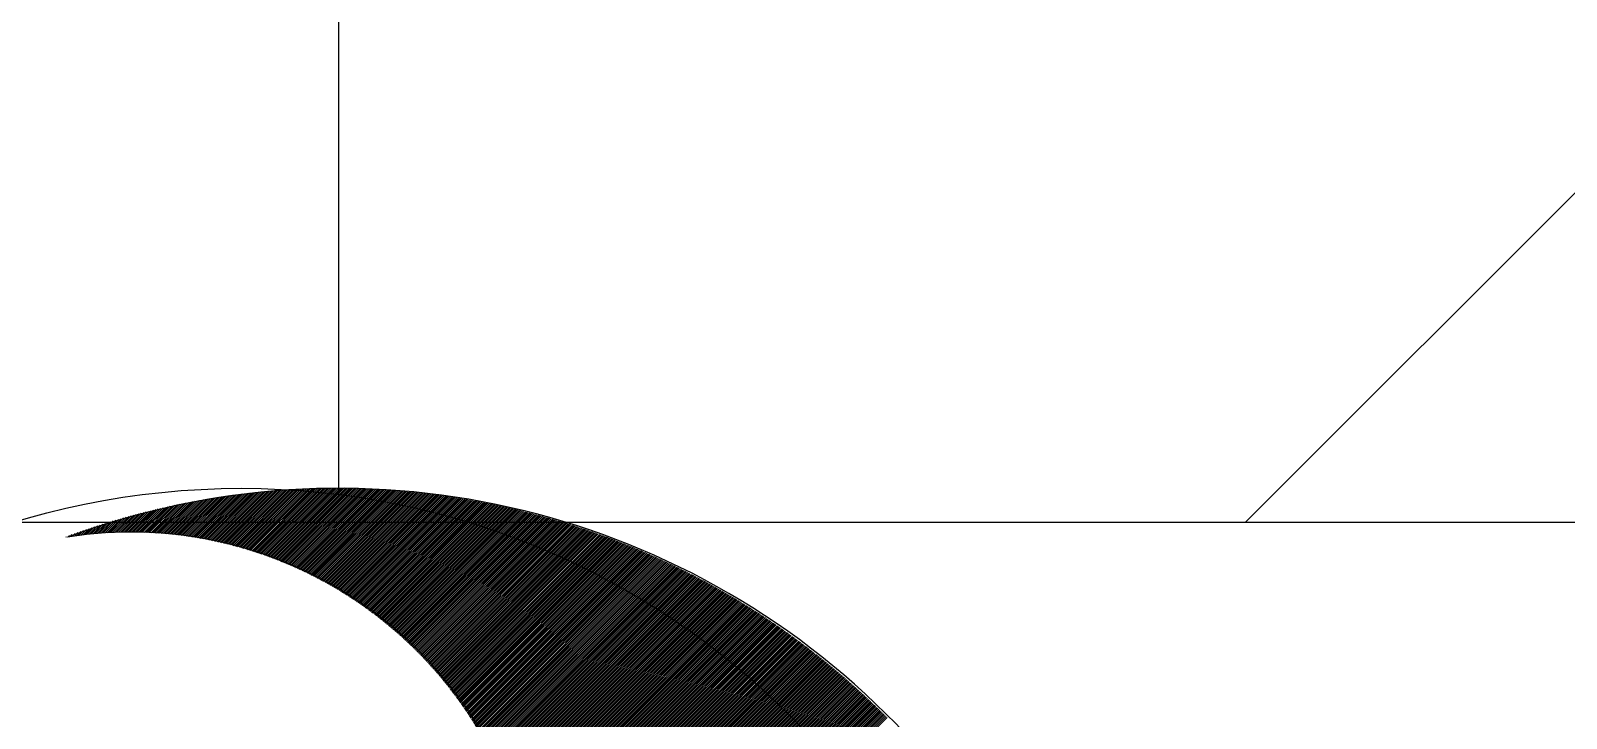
# Model space of a CAD drawing. Extents: x -437689 to -407696, y -55787 to -37037.
# Drawn here: x -433693.7 to -433622.5, y -41393.3 to -41361.4 of the extents above; entities that cross this region are included whole.
import ezdxf

# ---------------------------------------------------------------- set-up
doc = ezdxf.new("R2010")
doc.units = 0
doc.header["$LTSCALE"] = 150
doc.header["$MEASUREMENT"] = 0
doc.layers.get('0').update_dxf_attribs({"linetype": 'CONTINUOUS'})
doc.layers.add('DR', color=6, linetype='CONTINUOUS')
doc.layers.add('HAT', color=9, linetype='CONTINUOUS')

msp = doc.modelspace()

# ---------------------------------------------------------------- linework, layer by layer
msp.add_line((-433352.019, -41384.19), (-434032.019, -41384.19))
at = {"layer": 'DR', "linetype": 'CONTINUOUS', "ltscale": 900}
for p, q in [((-433679.407, -41382.89, 0), (-433679.407, -41218.323, 0)), ((-433685.327, -41385.02, 0), (-433683.088, -41382.781, 0)), ((-433685.256, -41385.035, 0), (-433682.994, -41382.772, 0)), ((-433685.186, -41385.05, 0), (-433682.9, -41382.763, 0)), ((-433685.116, -41385.065, 0), (-433682.806, -41382.754, 0)), ((-433685.047, -41385.08, 0), (-433682.713, -41382.746, 0)), ((-433684.978, -41385.095, 0), (-433682.62, -41382.738, 0)), ((-433684.908, -41385.111, 0), (-433682.527, -41382.73, 0)), ((-433684.839, -41385.127, 0), (-433682.435, -41382.722, 0)), ((-433684.771, -41385.143, 0), (-433682.343, -41382.715, 0)), ((-433684.702, -41385.16, 0), (-433682.251, -41382.708, 0)), ((-433684.634, -41385.176, 0), (-433682.159, -41382.701, 0)), ((-433684.566, -41385.193, 0), (-433682.068, -41382.694, 0)), ((-433684.498, -41385.21, 0), (-433681.976, -41382.688, 0)), ((-433684.431, -41385.227, 0), (-433681.885, -41382.682, 0)), ((-433684.363, -41385.245, 0), (-433681.795, -41382.676, 0)), ((-433684.296, -41385.263, 0), (-433681.704, -41382.671, 0)), ((-433684.229, -41385.28, 0), (-433681.614, -41382.665, 0)), ((-433684.162, -41385.298, 0), (-433681.524, -41382.66, 0)), ((-433684.096, -41385.317, 0), (-433681.434, -41382.655, 0)), ((-433684.029, -41385.335, 0), (-433681.345, -41382.651, 0)), ((-433683.963, -41385.354, 0), (-433681.256, -41382.646, 0)), ((-433683.897, -41385.373, 0), (-433681.166, -41382.642, 0)), ((-433683.832, -41385.392, 0), (-433681.078, -41382.638, 0)), ((-433683.766, -41385.411, 0), (-433680.989, -41382.634, 0)), ((-433683.701, -41385.431, 0), (-433680.901, -41382.631, 0)), ((-433683.636, -41385.451, 0), (-433680.813, -41382.628, 0)), ((-433683.571, -41385.47, 0), (-433680.725, -41382.625, 0)), ((-433683.506, -41385.491, 0), (-433680.637, -41382.622, 0)), ((-433683.441, -41385.511, 0), (-433680.55, -41382.619, 0)), ((-433683.377, -41385.531, 0), (-433680.462, -41382.617, 0)), ((-433683.313, -41385.552, 0), (-433680.375, -41382.615, 0)), ((-433683.249, -41385.573, 0), (-433680.289, -41382.613, 0)), ((-433683.185, -41385.594, 0), (-433680.202, -41382.611, 0)), ((-433683.121, -41385.615, 0), (-433680.116, -41382.609, 0)), ((-433683.058, -41385.637, 0), (-433680.029, -41382.608, 0)), ((-433682.995, -41385.658, 0), (-433679.943, -41382.607, 0)), ((-433682.932, -41385.68, 0), (-433679.858, -41382.606, 0)), ((-433682.869, -41385.702, 0), (-433679.772, -41382.605, 0)), ((-433682.806, -41385.724, 0), (-433679.687, -41382.605, 0)), ((-433682.744, -41385.747, 0), (-433679.602, -41382.605, 0)), ((-433682.681, -41385.769, 0), (-433679.517, -41382.604, 0)), ((-433682.619, -41385.792, 0), (-433679.432, -41382.605, 0)), ((-433682.557, -41385.815, 0), (-433679.347, -41382.605, 0)), ((-433682.496, -41385.838, 0), (-433679.263, -41382.605, 0)), ((-433682.434, -41385.861, 0), (-433679.179, -41382.606, 0)), ((-433682.373, -41385.885, 0), (-433679.095, -41382.607, 0)), ((-433682.311, -41385.908, 0), (-433679.011, -41382.608, 0)), ((-433682.25, -41385.932, 0), (-433678.928, -41382.609, 0)), ((-433682.19, -41385.956, 0), (-433678.844, -41382.611, 0)), ((-433682.129, -41385.98, 0), (-433678.761, -41382.613, 0)), ((-433682.068, -41386.005, 0), (-433678.678, -41382.614, 0)), ((-433682.008, -41386.029, 0), (-433678.595, -41382.616, 0)), ((-433681.948, -41386.054, 0), (-433678.513, -41382.619, 0)), ((-433681.888, -41386.079, 0), (-433678.43, -41382.621, 0)), ((-433681.828, -41386.104, 0), (-433678.348, -41382.624, 0)), ((-433681.768, -41386.129, 0), (-433678.266, -41382.626, 0)), ((-433681.709, -41386.154, 0), (-433678.184, -41382.629, 0)), ((-433681.649, -41386.18, 0), (-433678.102, -41382.633, 0)), ((-433681.59, -41386.205, 0), (-433678.021, -41382.636, 0)), ((-433681.531, -41386.231, 0), (-433677.939, -41382.639, 0)), ((-433681.472, -41386.257, 0), (-433677.858, -41382.643, 0)), ((-433681.414, -41386.283, 0), (-433677.777, -41382.647, 0)), ((-433681.355, -41386.31, 0), (-433677.696, -41382.651, 0)), ((-433681.297, -41386.336, 0), (-433677.616, -41382.655, 0)), ((-433681.239, -41386.363, 0), (-433677.535, -41382.659, 0)), ((-433681.181, -41386.39, 0), (-433677.455, -41382.664, 0)), ((-433681.123, -41386.417, 0), (-433677.375, -41382.669, 0)), ((-433681.065, -41386.444, 0), (-433677.295, -41382.674, 0)), ((-433681.008, -41386.471, 0), (-433677.215, -41382.679, 0)), ((-433680.95, -41386.499, 0), (-433677.135, -41382.684, 0)), ((-433680.893, -41386.527, 0), (-433677.056, -41382.689, 0)), ((-433680.836, -41386.554, 0), (-433676.977, -41382.695, 0)), ((-433680.779, -41386.582, 0), (-433676.897, -41382.7, 0)), ((-433680.723, -41386.611, 0), (-433676.818, -41382.706, 0)), ((-433680.666, -41386.639, 0), (-433676.74, -41382.712, 0)), ((-433680.61, -41386.667, 0), (-433676.661, -41382.718, 0)), ((-433680.554, -41386.696, 0), (-433676.582, -41382.725, 0)), ((-433680.497, -41386.725, 0), (-433676.504, -41382.731, 0)), ((-433680.441, -41386.754, 0), (-433676.426, -41382.738, 0)), ((-433680.386, -41386.783, 0), (-433676.348, -41382.745, 0)), ((-433680.33, -41386.812, 0), (-433676.27, -41382.752, 0)), ((-433680.275, -41386.841, 0), (-433676.192, -41382.759, 0)), ((-433680.219, -41386.871, 0), (-433676.115, -41382.766, 0)), ((-433680.164, -41386.901, 0), (-433676.037, -41382.774, 0)), ((-433680.109, -41386.93, 0), (-433675.96, -41382.781, 0)), ((-433688.596, -41384.641, 0), (-433687.441, -41383.486, 0)), ((-433688.514, -41384.644, 0), (-433687.332, -41383.462, 0)), ((-433688.432, -41384.646, 0), (-433687.223, -41383.437, 0)), ((-433688.35, -41384.65, 0), (-433687.114, -41383.414, 0)), ((-433688.269, -41384.653, 0), (-433687.006, -41383.391, 0)), ((-433688.188, -41384.657, 0), (-433686.899, -41383.368, 0)), ((-433688.107, -41384.661, 0), (-433686.792, -41383.346, 0)), ((-433688.027, -41384.666, 0), (-433686.685, -41383.324, 0)), ((-433687.947, -41384.67, 0), (-433686.579, -41383.303, 0)), ((-433687.867, -41384.676, 0), (-433686.473, -41383.282, 0)), ((-433687.788, -41384.681, 0), (-433686.368, -41383.261, 0)), ((-433687.709, -41384.687, 0), (-433686.263, -41383.241, 0)), ((-433687.63, -41384.693, 0), (-433686.158, -41383.221, 0)), ((-433687.551, -41384.699, 0), (-433686.054, -41383.202, 0)), ((-433687.473, -41384.706, 0), (-433685.95, -41383.183, 0)), ((-433687.395, -41384.713, 0), (-433685.846, -41383.164, 0)), ((-433687.318, -41384.72, 0), (-433685.743, -41383.146, 0)), ((-433687.241, -41384.728, 0), (-433685.641, -41383.128, 0)), ((-433687.164, -41384.736, 0), (-433685.538, -41383.111, 0)), ((-433687.087, -41384.744, 0), (-433685.436, -41383.093, 0)), ((-433687.01, -41384.752, 0), (-433685.335, -41383.077, 0)), ((-433686.934, -41384.761, 0), (-433685.233, -41383.06, 0)), ((-433686.859, -41384.77, 0), (-433685.132, -41383.044, 0)), ((-433686.783, -41384.78, 0), (-433685.032, -41383.028, 0)), ((-433686.708, -41384.789, 0), (-433684.932, -41383.013, 0)), ((-433686.633, -41384.799, 0), (-433684.832, -41382.998, 0)), ((-433686.558, -41384.809, 0), (-433684.732, -41382.983, 0)), ((-433686.484, -41384.819, 0), (-433684.633, -41382.969, 0)), ((-433686.409, -41384.83, 0), (-433684.534, -41382.955, 0)), ((-433686.335, -41384.841, 0), (-433684.436, -41382.941, 0)), ((-433686.262, -41384.852, 0), (-433684.337, -41382.928, 0)), ((-433686.188, -41384.864, 0), (-433684.239, -41382.915, 0)), ((-433686.115, -41384.875, 0), (-433684.142, -41382.902, 0)), ((-433686.042, -41384.887, 0), (-433684.044, -41382.89, 0)), ((-433685.97, -41384.899, 0), (-433683.947, -41382.877, 0)), ((-433685.897, -41384.912, 0), (-433683.851, -41382.866, 0)), ((-433685.825, -41384.925, 0), (-433683.754, -41382.854, 0)), ((-433685.753, -41384.937, 0), (-433683.658, -41382.843, 0)), ((-433685.681, -41384.951, 0), (-433683.562, -41382.832, 0)), ((-433685.61, -41384.964, 0), (-433683.467, -41382.821, 0)), ((-433685.539, -41384.978, 0), (-433683.372, -41382.811, 0)), ((-433685.468, -41384.992, 0), (-433683.277, -41382.801, 0)), ((-433685.397, -41385.006, 0), (-433683.182, -41382.791, 0)), ((-433680.054, -41386.96, 0), (-433675.883, -41382.789, 0)), ((-433680, -41386.991, 0), (-433675.806, -41382.797, 0)), ((-433679.945, -41387.021, 0), (-433675.729, -41382.805, 0)), ((-433679.891, -41387.051, 0), (-433675.653, -41382.813, 0)), ((-433679.837, -41387.082, 0), (-433675.576, -41382.822, 0)), ((-433679.782, -41387.113, 0), (-433675.5, -41382.83, 0)), ((-433679.729, -41387.144, 0), (-433675.423, -41382.839, 0)), ((-433679.675, -41387.175, 0), (-433675.347, -41382.847, 0)), ((-433679.621, -41387.206, 0), (-433675.272, -41382.856, 0)), ((-433679.568, -41387.237, 0), (-433675.196, -41382.866, 0)), ((-433679.514, -41387.269, 0), (-433675.12, -41382.875, 0)), ((-433679.461, -41387.301, 0), (-433675.045, -41382.884, 0)), ((-433679.408, -41387.332, 0), (-433674.969, -41382.894, 0)), ((-433679.355, -41387.364, 0), (-433674.894, -41382.903, 0)), ((-433679.302, -41387.396, 0), (-433674.819, -41382.913, 0)), ((-433679.25, -41387.429, 0), (-433674.744, -41382.923, 0)), ((-433679.197, -41387.461, 0), (-433674.669, -41382.933, 0)), ((-433679.145, -41387.494, 0), (-433674.595, -41382.943, 0)), ((-433679.093, -41387.526, 0), (-433674.52, -41382.954, 0)), ((-433679.041, -41387.559, 0), (-433674.446, -41382.964, 0)), ((-433678.989, -41387.592, 0), (-433674.372, -41382.975, 0)), ((-433678.937, -41387.625, 0), (-433674.298, -41382.986, 0)), ((-433678.886, -41387.659, 0), (-433674.224, -41382.997, 0)), ((-433678.834, -41387.692, 0), (-433674.15, -41383.008, 0)), ((-433678.783, -41387.726, 0), (-433674.076, -41383.019, 0)), ((-433678.732, -41387.759, 0), (-433674.003, -41383.03, 0)), ((-433678.681, -41387.793, 0), (-433673.929, -41383.042, 0)), ((-433678.63, -41387.827, 0), (-433673.856, -41383.053, 0)), ((-433678.579, -41387.861, 0), (-433673.783, -41383.065, 0)), ((-433678.529, -41387.896, 0), (-433673.71, -41383.077, 0)), ((-433678.478, -41387.93, 0), (-433673.637, -41383.089, 0)), ((-433678.428, -41387.965, 0), (-433673.565, -41383.101, 0)), ((-433678.378, -41387.999, 0), (-433673.492, -41383.113, 0)), ((-433678.328, -41388.034, 0), (-433673.419, -41383.126, 0)), ((-433678.278, -41388.069, 0), (-433673.347, -41383.138, 0)), ((-433678.228, -41388.104, 0), (-433673.275, -41383.151, 0)), ((-433678.179, -41388.14, 0), (-433673.203, -41383.164, 0)), ((-433678.129, -41388.175, 0), (-433673.131, -41383.177, 0)), ((-433678.08, -41388.211, 0), (-433673.059, -41383.19, 0)), ((-433678.031, -41388.246, 0), (-433672.987, -41383.203, 0)), ((-433677.982, -41388.282, 0), (-433672.916, -41383.216, 0)), ((-433677.933, -41388.318, 0), (-433672.844, -41383.229, 0)), ((-433677.884, -41388.354, 0), (-433672.773, -41383.243, 0)), ((-433677.836, -41388.391, 0), (-433672.702, -41383.257, 0)), ((-433677.787, -41388.427, 0), (-433672.631, -41383.27, 0)), ((-433677.739, -41388.463, 0), (-433672.56, -41383.284, 0)), ((-433677.691, -41388.5, 0), (-433672.489, -41383.298, 0)), ((-433677.643, -41388.537, 0), (-433672.418, -41383.313, 0)), ((-433677.595, -41388.574, 0), (-433672.348, -41383.327, 0)), ((-433677.547, -41388.611, 0), (-433672.277, -41383.341, 0)), ((-433677.499, -41388.648, 0), (-433672.207, -41383.356, 0)), ((-433677.452, -41388.686, 0), (-433672.137, -41383.37, 0)), ((-433677.405, -41388.723, 0), (-433672.067, -41383.385, 0)), ((-433677.357, -41388.761, 0), (-433671.997, -41383.4, 0)), ((-433677.31, -41388.799, 0), (-433671.927, -41383.415, 0)), ((-433677.263, -41388.836, 0), (-433671.857, -41383.43, 0)), ((-433677.217, -41388.875, 0), (-433671.788, -41383.445, 0)), ((-433677.17, -41388.913, 0), (-433671.718, -41383.461, 0)), ((-433677.123, -41388.951, 0), (-433671.649, -41383.476, 0)), ((-433677.077, -41388.99, 0), (-433671.579, -41383.492, 0)), ((-433690.599, -41384.692, 0), (-433690.1, -41384.193, 0)), ((-433690.507, -41384.685, 0), (-433689.978, -41384.156, 0)), ((-433690.415, -41384.678, 0), (-433689.856, -41384.119, 0)), ((-433690.324, -41384.672, 0), (-433689.735, -41384.083, 0)), ((-433690.234, -41384.667, 0), (-433689.615, -41384.048, 0)), ((-433690.144, -41384.662, 0), (-433689.496, -41384.013, 0)), ((-433690.055, -41384.657, 0), (-433689.377, -41383.979, 0)), ((-433689.965, -41384.653, 0), (-433689.258, -41383.946, 0)), ((-433689.877, -41384.649, 0), (-433689.141, -41383.913, 0)), ((-433689.789, -41384.646, 0), (-433689.024, -41383.881, 0)), ((-433689.701, -41384.643, 0), (-433688.907, -41383.849, 0)), ((-433689.614, -41384.64, 0), (-433688.791, -41383.818, 0)), ((-433689.527, -41384.638, 0), (-433688.676, -41383.787, 0)), ((-433689.44, -41384.637, 0), (-433688.561, -41383.757, 0)), ((-433689.354, -41384.635, 0), (-433688.447, -41383.728, 0)), ((-433689.268, -41384.634, 0), (-433688.333, -41383.699, 0)), ((-433689.183, -41384.634, 0), (-433688.22, -41383.671, 0)), ((-433689.098, -41384.634, 0), (-433688.107, -41383.643, 0)), ((-433689.013, -41384.634, 0), (-433687.995, -41383.615, 0)), ((-433688.929, -41384.635, 0), (-433687.883, -41383.589, 0)), ((-433688.845, -41384.636, 0), (-433687.772, -41383.562, 0)), ((-433688.762, -41384.637, 0), (-433687.661, -41383.536, 0)), ((-433688.679, -41384.639, 0), (-433687.551, -41383.511, 0)), ((-433677.031, -41389.028, 0), (-433671.51, -41383.508, 0)), ((-433676.985, -41389.067, 0), (-433671.441, -41383.523, 0)), ((-433676.939, -41389.106, 0), (-433671.372, -41383.539, 0)), ((-433676.893, -41389.145, 0), (-433671.304, -41383.555, 0)), ((-433676.847, -41389.184, 0), (-433671.235, -41383.572, 0)), ((-433676.802, -41389.223, 0), (-433671.166, -41383.588, 0)), ((-433676.756, -41389.263, 0), (-433671.098, -41383.604, 0)), ((-433676.711, -41389.302, 0), (-433671.03, -41383.621, 0)), ((-433676.666, -41389.342, 0), (-433670.961, -41383.637, 0)), ((-433676.621, -41389.382, 0), (-433670.893, -41383.654, 0)), ((-433676.576, -41389.422, 0), (-433670.825, -41383.671, 0)), ((-433676.531, -41389.462, 0), (-433670.757, -41383.688, 0)), ((-433676.487, -41389.502, 0), (-433670.69, -41383.705, 0)), ((-433676.442, -41389.542, 0), (-433670.622, -41383.722, 0)), ((-433676.398, -41389.583, 0), (-433670.554, -41383.74, 0)), ((-433676.354, -41389.624, 0), (-433670.487, -41383.757, 0)), ((-433676.309, -41389.664, 0), (-433670.42, -41383.775, 0)), ((-433676.266, -41389.705, 0), (-433670.352, -41383.792, 0)), ((-433676.222, -41389.746, 0), (-433670.285, -41383.81, 0)), ((-433676.178, -41389.788, 0), (-433670.218, -41383.828, 0)), ((-433676.135, -41389.829, 0), (-433670.151, -41383.846, 0)), ((-433676.091, -41389.87, 0), (-433670.085, -41383.864, 0)), ((-433676.048, -41389.912, 0), (-433670.018, -41383.882, 0)), ((-433676.005, -41389.954, 0), (-433669.951, -41383.9, 0)), ((-433675.962, -41389.996, 0), (-433669.885, -41383.919, 0)), ((-433675.919, -41390.038, 0), (-433669.819, -41383.937, 0)), ((-433675.876, -41390.08, 0), (-433669.752, -41383.956, 0)), ((-433675.834, -41390.122, 0), (-433669.686, -41383.975, 0)), ((-433675.791, -41390.164, 0), (-433669.62, -41383.993, 0)), ((-433675.749, -41390.207, 0), (-433669.554, -41384.012, 0)), ((-433675.707, -41390.25, 0), (-433669.488, -41384.031, 0)), ((-433675.665, -41390.292, 0), (-433669.423, -41384.05, 0)), ((-433675.623, -41390.335, 0), (-433669.357, -41384.07, 0)), ((-433675.581, -41390.378, 0), (-433669.292, -41384.089, 0)), ((-433675.539, -41390.422, 0), (-433669.226, -41384.109, 0)), ((-433675.498, -41390.465, 0), (-433669.161, -41384.128, 0)), ((-433675.457, -41390.508, 0), (-433669.096, -41384.148, 0)), ((-433675.415, -41390.552, 0), (-433669.031, -41384.167, 0)), ((-433675.374, -41390.596, 0), (-433668.966, -41384.187, 0)), ((-433692.041, -41384.862, 0), (-433692.024, -41384.845, 0)), ((-433691.941, -41384.846, 0), (-433691.89, -41384.795, 0)), ((-433691.841, -41384.831, 0), (-433691.756, -41384.747, 0)), ((-433691.742, -41384.817, 0), (-433691.624, -41384.699, 0)), ((-433691.644, -41384.804, 0), (-433691.493, -41384.653, 0)), ((-433691.546, -41384.791, 0), (-433691.362, -41384.607, 0)), ((-433691.449, -41384.778, 0), (-433691.232, -41384.562, 0)), ((-433691.352, -41384.766, 0), (-433691.103, -41384.518, 0)), ((-433691.256, -41384.755, 0), (-433690.975, -41384.475, 0)), ((-433691.16, -41384.745, 0), (-433690.848, -41384.432, 0)), ((-433691.065, -41384.734, 0), (-433690.721, -41384.39, 0)), ((-433690.971, -41384.725, 0), (-433690.596, -41384.349, 0)), ((-433690.877, -41384.716, 0), (-433690.471, -41384.309, 0)), ((-433690.784, -41384.707, 0), (-433690.346, -41384.27, 0)), ((-433690.691, -41384.699, 0), (-433690.223, -41384.231, 0)), ((-433675.333, -41390.64, 0), (-433668.901, -41384.207, 0)), ((-433675.292, -41390.684, 0), (-433668.836, -41384.227, 0)), ((-433675.252, -41390.728, 0), (-433668.771, -41384.248, 0)), ((-433675.211, -41390.772, 0), (-433668.707, -41384.268, 0)), ((-433675.171, -41390.817, 0), (-433668.642, -41384.288, 0)), ((-433675.131, -41390.861, 0), (-433668.578, -41384.309, 0)), ((-433675.09, -41390.906, 0), (-433668.514, -41384.329, 0)), ((-433675.05, -41390.951, 0), (-433668.449, -41384.35, 0)), ((-433675.01, -41390.996, 0), (-433668.385, -41384.371, 0)), ((-433674.971, -41391.041, 0), (-433668.321, -41384.392, 0)), ((-433674.931, -41391.086, 0), (-433668.258, -41384.413, 0)), ((-433674.892, -41391.132, 0), (-433668.194, -41384.434, 0)), ((-433674.852, -41391.177, 0), (-433668.13, -41384.455, 0)), ((-433674.813, -41391.223, 0), (-433668.067, -41384.476, 0)), ((-433674.774, -41391.269, 0), (-433668.003, -41384.498, 0)), ((-433674.735, -41391.314, 0), (-433667.94, -41384.519, 0)), ((-433674.696, -41391.361, 0), (-433667.876, -41384.541, 0)), ((-433674.658, -41391.407, 0), (-433667.813, -41384.562, 0)), ((-433674.619, -41391.453, 0), (-433667.75, -41384.584, 0)), ((-433674.581, -41391.5, 0), (-433667.687, -41384.606, 0)), ((-433674.543, -41391.546, 0), (-433667.624, -41384.628, 0)), ((-433674.505, -41391.593, 0), (-433667.561, -41384.65, 0)), ((-433674.467, -41391.64, 0), (-433667.499, -41384.672, 0)), ((-433674.429, -41391.687, 0), (-433667.436, -41384.694, 0)), ((-433674.391, -41391.734, 0), (-433667.374, -41384.717, 0)), ((-433674.354, -41391.781, 0), (-433667.311, -41384.739, 0)), ((-433674.316, -41391.829, 0), (-433667.249, -41384.762, 0)), ((-433674.279, -41391.876, 0), (-433667.187, -41384.784, 0)), ((-433674.242, -41391.924, 0), (-433667.125, -41384.807, 0)), ((-433674.205, -41391.972, 0), (-433667.063, -41384.83, 0)), ((-433674.168, -41392.02, 0), (-433667.001, -41384.853, 0)), ((-433674.131, -41392.068, 0), (-433666.939, -41384.876, 0)), ((-433674.095, -41392.116, 0), (-433666.877, -41384.899, 0)), ((-433674.058, -41392.165, 0), (-433666.815, -41384.922, 0)), ((-433674.022, -41392.213, 0), (-433666.754, -41384.945, 0)), ((-433673.986, -41392.262, 0), (-433666.692, -41384.969, 0)), ((-433673.95, -41392.311, 0), (-433666.631, -41384.992, 0)), ((-433673.914, -41392.36, 0), (-433666.57, -41385.016, 0)), ((-433673.878, -41392.409, 0), (-433666.508, -41385.039, 0)), ((-433673.842, -41392.458, 0), (-433666.447, -41385.063, 0)), ((-433673.807, -41392.508, 0), (-433666.386, -41385.087, 0)), ((-433673.772, -41392.557, 0), (-433666.325, -41385.111, 0)), ((-433673.737, -41392.607, 0), (-433666.265, -41385.135, 0)), ((-433673.701, -41392.657, 0), (-433666.204, -41385.159, 0)), ((-433673.667, -41392.707, 0), (-433666.143, -41385.183, 0)), ((-433673.632, -41392.757, 0), (-433666.083, -41385.208, 0)), ((-433673.597, -41392.807, 0), (-433666.022, -41385.232, 0)), ((-433673.563, -41392.857, 0), (-433665.962, -41385.256, 0)), ((-433673.528, -41392.908, 0), (-433665.902, -41385.281, 0)), ((-433673.494, -41392.959, 0), (-433665.841, -41385.306, 0)), ((-433673.46, -41393.009, 0), (-433665.781, -41385.33, 0)), ((-433673.426, -41393.06, 0), (-433665.721, -41385.355, 0)), ((-433673.393, -41393.111, 0), (-433665.661, -41385.38, 0)), ((-433673.359, -41393.163, 0), (-433665.602, -41385.405, 0)), ((-433673.326, -41393.214, 0), (-433665.542, -41385.43, 0)), ((-433673.292, -41393.266, 0), (-433665.482, -41385.456, 0)), ((-433673.259, -41393.317, 0), (-433665.423, -41385.481, 0)), ((-433673.226, -41393.369, 0), (-433665.363, -41385.506, 0)), ((-433673.193, -41393.421, 0), (-433665.304, -41385.532, 0)), ((-433673.16, -41393.473, 0), (-433665.244, -41385.557, 0)), ((-433673.128, -41393.525, 0), (-433665.185, -41385.583, 0)), ((-433673.095, -41393.578, 0), (-433665.126, -41385.609, 0)), ((-433673.063, -41393.63, 0), (-433665.067, -41385.634, 0)), ((-433673.031, -41393.683, 0), (-433665.008, -41385.66, 0)), ((-433672.999, -41393.736, 0), (-433664.949, -41385.686, 0)), ((-433672.967, -41393.789, 0), (-433664.891, -41385.712, 0)), ((-433672.935, -41393.842, 0), (-433664.832, -41385.739, 0)), ((-433672.904, -41393.895, 0), (-433664.773, -41385.765, 0)), ((-433672.872, -41393.949, 0), (-433664.715, -41385.791, 0)), ((-433672.841, -41394.002, 0), (-433664.656, -41385.818, 0)), ((-433672.81, -41394.056, 0), (-433664.598, -41385.844, 0)), ((-433672.779, -41394.11, 0), (-433664.54, -41385.871, 0)), ((-433672.748, -41394.164, 0), (-433664.482, -41385.897, 0)), ((-433672.718, -41394.218, 0), (-433664.423, -41385.924, 0)), ((-433672.687, -41394.273, 0), (-433664.365, -41385.951, 0)), ((-433672.657, -41394.327, 0), (-433664.308, -41385.978, 0)), ((-433672.626, -41394.382, 0), (-433664.25, -41386.005, 0)), ((-433672.596, -41394.437, 0), (-433664.192, -41386.032, 0)), ((-433672.567, -41394.492, 0), (-433664.134, -41386.059, 0)), ((-433672.537, -41394.547, 0), (-433664.077, -41386.087, 0)), ((-433672.507, -41394.602, 0), (-433664.019, -41386.114, 0)), ((-433672.478, -41394.657, 0), (-433663.962, -41386.142, 0)), ((-433672.448, -41394.713, 0), (-433663.905, -41386.169, 0)), ((-433672.419, -41394.769, 0), (-433663.847, -41386.197, 0)), ((-433672.39, -41394.825, 0), (-433663.79, -41386.224, 0)), ((-433672.362, -41394.881, 0), (-433663.733, -41386.252, 0)), ((-433672.333, -41394.937, 0), (-433663.676, -41386.28, 0)), ((-433672.304, -41394.993, 0), (-433663.619, -41386.308, 0)), ((-433672.276, -41395.05, 0), (-433663.562, -41386.336, 0)), ((-433672.248, -41395.106, 0), (-433663.506, -41386.364, 0)), ((-433672.22, -41395.163, 0), (-433663.449, -41386.392, 0)), ((-433672.192, -41395.22, 0), (-433663.393, -41386.421, 0)), ((-433672.164, -41395.277, 0), (-433663.336, -41386.449, 0)), ((-433672.137, -41395.335, 0), (-433663.28, -41386.477, 0)), ((-433672.109, -41395.392, 0), (-433663.223, -41386.506, 0)), ((-433672.082, -41395.45, 0), (-433663.167, -41386.535, 0)), ((-433672.055, -41395.507, 0), (-433663.111, -41386.563, 0)), ((-433672.028, -41395.565, 0), (-433663.055, -41386.592, 0)), ((-433672.001, -41395.623, 0), (-433662.999, -41386.621, 0)), ((-433671.975, -41395.682, 0), (-433662.943, -41386.65, 0)), ((-433671.948, -41395.74, 0), (-433662.887, -41386.679, 0)), ((-433671.922, -41395.799, 0), (-433662.831, -41386.708, 0)), ((-433671.896, -41395.858, 0), (-433662.776, -41386.737, 0)), ((-433671.87, -41395.917, 0), (-433662.72, -41386.767, 0)), ((-433671.844, -41395.976, 0), (-433662.665, -41386.796, 0)), ((-433671.819, -41396.035, 0), (-433662.609, -41386.825, 0)), ((-433671.793, -41396.094, 0), (-433662.554, -41386.855, 0)), ((-433671.768, -41396.154, 0), (-433662.499, -41386.884, 0)), ((-433671.743, -41396.214, 0), (-433662.443, -41386.914, 0)), ((-433671.718, -41396.274, 0), (-433662.388, -41386.944, 0)), ((-433671.694, -41396.334, 0), (-433662.333, -41386.974, 0)), ((-433671.669, -41396.394, 0), (-433662.278, -41387.004, 0)), ((-433671.645, -41396.455, 0), (-433662.224, -41387.034, 0)), ((-433671.62, -41396.515, 0), (-433662.169, -41387.064, 0)), ((-433671.596, -41396.576, 0), (-433662.114, -41387.094, 0)), ((-433671.573, -41396.637, 0), (-433662.059, -41387.124, 0)), ((-433671.549, -41396.698, 0), (-433662.005, -41387.154, 0)), ((-433671.525, -41396.76, 0), (-433661.95, -41387.185, 0)), ((-433671.502, -41396.821, 0), (-433661.896, -41387.215, 0)), ((-433671.479, -41396.883, 0), (-433661.842, -41387.246, 0)), ((-433671.456, -41396.945, 0), (-433661.788, -41387.276, 0)), ((-433671.433, -41397.007, 0), (-433661.733, -41387.307, 0)), ((-433671.411, -41397.069, 0), (-433661.679, -41387.338, 0)), ((-433671.388, -41397.132, 0), (-433661.625, -41387.369, 0)), ((-433671.366, -41397.194, 0), (-433661.571, -41387.4, 0)), ((-433671.344, -41397.257, 0), (-433661.518, -41387.431, 0)), ((-433671.322, -41397.32, 0), (-433661.464, -41387.462, 0)), ((-433671.3, -41397.383, 0), (-433661.41, -41387.493, 0)), ((-433671.279, -41397.447, 0), (-433661.357, -41387.524, 0)), ((-433671.258, -41397.51, 0), (-433661.303, -41387.556, 0)), ((-433671.236, -41397.574, 0), (-433661.25, -41387.587, 0)), ((-433671.216, -41397.638, 0), (-433661.196, -41387.619, 0)), ((-433671.195, -41397.702, 0), (-433661.143, -41387.65, 0)), ((-433671.174, -41397.766, 0), (-433661.09, -41387.682, 0)), ((-433671.154, -41397.831, 0), (-433661.037, -41387.714, 0)), ((-433671.134, -41397.895, 0), (-433660.984, -41387.745, 0)), ((-433671.114, -41397.96, 0), (-433660.931, -41387.777, 0)), ((-433671.094, -41398.025, 0), (-433660.878, -41387.809, 0)), ((-433671.074, -41398.091, 0), (-433660.825, -41387.841, 0)), ((-433671.055, -41398.156, 0), (-433660.772, -41387.873, 0)), ((-433671.036, -41398.222, 0), (-433660.72, -41387.906, 0)), ((-433671.017, -41398.288, 0), (-433660.667, -41387.938, 0)), ((-433670.998, -41398.354, 0), (-433660.615, -41387.97, 0)), ((-433670.98, -41398.42, 0), (-433660.562, -41388.003, 0)), ((-433670.961, -41398.487, 0), (-433660.51, -41388.035, 0)), ((-433670.943, -41398.553, 0), (-433660.457, -41388.068, 0)), ((-433670.925, -41398.62, 0), (-433660.405, -41388.1, 0)), ((-433670.907, -41398.687, 0), (-433660.353, -41388.133, 0)), ((-433670.89, -41398.755, 0), (-433660.301, -41388.166, 0)), ((-433670.873, -41398.822, 0), (-433660.249, -41388.199, 0)), ((-433670.856, -41398.89, 0), (-433660.197, -41388.232, 0)), ((-433670.839, -41398.958, 0), (-433660.145, -41388.265, 0)), ((-433670.822, -41399.026, 0), (-433660.094, -41388.298, 0)), ((-433670.806, -41399.095, 0), (-433660.042, -41388.331, 0)), ((-433670.789, -41399.163, 0), (-433659.99, -41388.364, 0)), ((-433670.773, -41399.232, 0), (-433659.939, -41388.398, 0)), ((-433670.758, -41399.301, 0), (-433659.887, -41388.431, 0)), ((-433670.742, -41399.37, 0), (-433659.836, -41388.465, 0)), ((-433670.727, -41399.44, 0), (-433659.785, -41388.498, 0)), ((-433670.711, -41399.51, 0), (-433659.734, -41388.532, 0)), ((-433670.697, -41399.58, 0), (-433659.682, -41388.565, 0)), ((-433670.682, -41399.65, 0), (-433659.631, -41388.599, 0)), ((-433670.668, -41399.72, 0), (-433659.58, -41388.633, 0)), ((-433670.653, -41399.791, 0), (-433659.53, -41388.667, 0)), ((-433670.639, -41399.862, 0), (-433659.479, -41388.701, 0)), ((-433670.626, -41399.933, 0), (-433659.428, -41388.735, 0)), ((-433670.612, -41400.004, 0), (-433659.377, -41388.769, 0)), ((-433670.599, -41400.076, 0), (-433659.327, -41388.804, 0)), ((-433670.586, -41400.148, 0), (-433659.276, -41388.838, 0)), ((-433670.573, -41400.22, 0), (-433659.226, -41388.872, 0)), ((-433670.561, -41400.292, 0), (-433659.175, -41388.907, 0)), ((-433670.548, -41400.365, 0), (-433659.125, -41388.941, 0)), ((-433670.536, -41400.438, 0), (-433659.075, -41388.976, 0)), ((-433670.525, -41400.511, 0), (-433659.024, -41389.011, 0)), ((-433670.513, -41400.584, 0), (-433658.974, -41389.045, 0)), ((-433670.502, -41400.658, 0), (-433658.924, -41389.08, 0)), ((-433670.491, -41400.732, 0), (-433658.874, -41389.115, 0)), ((-433670.48, -41400.806, 0), (-433658.825, -41389.15, 0)), ((-433670.47, -41400.88, 0), (-433658.775, -41389.185, 0)), ((-433670.46, -41400.955, 0), (-433658.725, -41389.22, 0)), ((-433670.45, -41401.03, 0), (-433658.675, -41389.255, 0)), ((-433670.44, -41401.105, 0), (-433658.626, -41389.291, 0)), ((-433670.431, -41401.18, 0), (-433658.576, -41389.326, 0)), ((-433670.422, -41401.256, 0), (-433658.527, -41389.361, 0)), ((-433670.413, -41401.332, 0), (-433658.478, -41389.397, 0)), ((-433670.404, -41401.408, 0), (-433658.428, -41389.433, 0)), ((-433670.396, -41401.485, 0), (-433658.379, -41389.468, 0)), ((-433670.388, -41401.562, 0), (-433658.33, -41389.504, 0)), ((-433670.38, -41401.639, 0), (-433658.281, -41389.54, 0)), ((-433670.373, -41401.717, 0), (-433658.232, -41389.576, 0)), ((-433670.366, -41401.794, 0), (-433658.183, -41389.612, 0)), ((-433670.359, -41401.872, 0), (-433658.134, -41389.648, 0)), ((-433670.353, -41401.951, 0), (-433658.085, -41389.684, 0)), ((-433670.346, -41402.03, 0), (-433658.037, -41389.72, 0)), ((-433670.341, -41402.109, 0), (-433657.988, -41389.756, 0)), ((-433670.335, -41402.188, 0), (-433657.939, -41389.792, 0)), ((-433670.33, -41402.267, 0), (-433657.891, -41389.829, 0)), ((-433670.325, -41402.347, 0), (-433657.843, -41389.865, 0)), ((-433670.32, -41402.428, 0), (-433657.794, -41389.902, 0)), ((-433670.316, -41402.508, 0), (-433657.746, -41389.938, 0)), ((-433670.312, -41402.589, 0), (-433657.698, -41389.975, 0)), ((-433670.308, -41402.67, 0), (-433657.65, -41390.012, 0)), ((-433670.305, -41402.752, 0), (-433657.602, -41390.048, 0)), ((-433670.302, -41402.834, 0), (-433657.554, -41390.085, 0)), ((-433670.3, -41402.916, 0), (-433657.506, -41390.122, 0)), ((-433670.3, -41404.02, 0), (-433656.89, -41390.609, 0)), ((-433670.298, -41403.932, 0), (-433656.937, -41390.571, 0)), ((-433670.297, -41402.999, 0), (-433657.458, -41390.159, 0)), ((-433670.296, -41403.082, 0), (-433657.41, -41390.196, 0)), ((-433670.296, -41403.846, 0), (-433656.984, -41390.534, 0)), ((-433670.294, -41403.165, 0), (-433657.363, -41390.234, 0)), ((-433670.294, -41403.759, 0), (-433657.031, -41390.496, 0)), ((-433670.293, -41403.249, 0), (-433657.315, -41390.271, 0)), ((-433670.293, -41403.673, 0), (-433657.078, -41390.458, 0)), ((-433670.292, -41403.333, 0), (-433657.267, -41390.308, 0)), ((-433670.292, -41403.417, 0), (-433657.22, -41390.346, 0)), ((-433670.292, -41403.502, 0), (-433657.173, -41390.383, 0)), ((-433670.292, -41403.587, 0), (-433657.125, -41390.421, 0)), ((-433670.421, -41405.668, 0), (-433656.057, -41391.304, 0)), ((-433670.41, -41405.572, 0), (-433656.103, -41391.265, 0)), ((-433670.4, -41405.477, 0), (-433656.148, -41391.225, 0)), ((-433670.39, -41405.382, 0), (-433656.194, -41391.186, 0)), ((-433670.38, -41405.288, 0), (-433656.24, -41391.147, 0)), ((-433670.371, -41405.194, 0), (-433656.286, -41391.109, 0)), ((-433670.363, -41405.101, 0), (-433656.332, -41391.07, 0)), ((-433670.355, -41405.008, 0), (-433656.378, -41391.031, 0)), ((-433670.348, -41404.916, 0), (-433656.424, -41390.992, 0)), ((-433670.341, -41404.824, 0), (-433656.47, -41390.954, 0)), ((-433670.335, -41404.733, 0), (-433656.517, -41390.915, 0)), ((-433670.329, -41404.642, 0), (-433656.563, -41390.877, 0)), ((-433670.323, -41404.552, 0), (-433656.61, -41390.838, 0)), ((-433670.318, -41404.462, 0), (-433656.656, -41390.8, 0)), ((-433670.314, -41404.373, 0), (-433656.703, -41390.762, 0)), ((-433670.31, -41404.284, 0), (-433656.749, -41390.723, 0)), ((-433670.306, -41404.195, 0), (-433656.796, -41390.685, 0)), ((-433670.303, -41404.107, 0), (-433656.843, -41390.647, 0)), ((-433670.731, -41407.505, 0), (-433655.247, -41392.021, 0)), ((-433670.707, -41407.397, 0), (-433655.291, -41391.981, 0)), ((-433670.685, -41407.289, 0), (-433655.336, -41391.94, 0)), ((-433670.663, -41407.182, 0), (-433655.38, -41391.9, 0)), ((-433670.642, -41407.077, 0), (-433655.425, -41391.86, 0)), ((-433670.621, -41406.971, 0), (-433655.47, -41391.82, 0)), ((-433670.602, -41406.867, 0), (-433655.514, -41391.78, 0)), ((-433670.583, -41406.764, 0), (-433655.559, -41391.74, 0)), ((-433670.565, -41406.661, 0), (-433655.604, -41391.7, 0)), ((-433670.548, -41406.559, 0), (-433655.649, -41391.66, 0)), ((-433670.531, -41406.457, 0), (-433655.694, -41391.62, 0)), ((-433670.515, -41406.356, 0), (-433655.739, -41391.58, 0)), ((-433670.5, -41406.256, 0), (-433655.784, -41391.54, 0)), ((-433670.485, -41406.157, 0), (-433655.83, -41391.501, 0)), ((-433670.471, -41406.058, 0), (-433655.875, -41391.461, 0)), ((-433670.458, -41405.959, 0), (-433655.92, -41391.422, 0)), ((-433670.445, -41405.862, 0), (-433655.966, -41391.382, 0)), ((-433670.433, -41405.765, 0), (-433656.011, -41391.343, 0)), ((-433671.287, -41409.504, 0), (-433654.503, -41392.72, 0)), ((-433671.244, -41409.376, 0), (-433654.546, -41392.678, 0)), ((-433671.203, -41409.25, 0), (-433654.59, -41392.637, 0)), ((-433671.163, -41409.126, 0), (-433654.633, -41392.595, 0)), ((-433671.125, -41409.002, 0), (-433654.676, -41392.554, 0)), ((-433671.088, -41408.88, 0), (-433654.72, -41392.512, 0)), ((-433671.052, -41408.76, 0), (-433654.763, -41392.471, 0)), ((-433671.017, -41408.64, 0), (-433654.807, -41392.43, 0)), ((-433670.984, -41408.522, 0), (-433654.851, -41392.389, 0)), ((-433670.952, -41408.405, 0), (-433654.894, -41392.348, 0)), ((-433670.921, -41408.289, 0), (-433654.938, -41392.307, 0)), ((-433670.891, -41408.174, 0), (-433654.982, -41392.266, 0)), ((-433670.861, -41408.06, 0), (-433655.026, -41392.225, 0)), ((-433670.833, -41407.947, 0), (-433655.07, -41392.184, 0)), ((-433670.806, -41407.835, 0), (-433655.114, -41392.143, 0)), ((-433670.78, -41407.724, 0), (-433655.158, -41392.102, 0)), ((-433670.755, -41407.614, 0), (-433655.203, -41392.062, 0)), ((-433671.946, -41411.181, 0), (-433653.991, -41393.226, 0)), ((-433671.878, -41411.029, 0), (-433654.033, -41393.183, 0)), ((-433671.814, -41410.879, 0), (-433654.075, -41393.141, 0)), ((-433671.751, -41410.732, 0), (-433654.118, -41393.098, 0)), ((-433671.691, -41410.587, 0), (-433654.16, -41393.056, 0)), ((-433671.634, -41410.445, 0), (-433654.203, -41393.014, 0)), ((-433671.579, -41410.304, 0), (-433654.246, -41392.972, 0)), ((-433671.525, -41410.166, 0), (-433654.288, -41392.929, 0)), ((-433671.474, -41410.03, 0), (-433654.331, -41392.887, 0)), ((-433671.425, -41409.896, 0), (-433654.374, -41392.846, 0)), ((-433671.377, -41409.764, 0), (-433654.417, -41392.804, 0)), ((-433671.331, -41409.633, 0), (-433654.46, -41392.762, 0))]:
    msp.add_line(p, q, dxfattribs=at)
msp.add_circle((-433683.933, -41418.604, 0), 36, dxfattribs=at)
for centre, radius, start, end in [((-433679.407, -41418.604, 0), 36, 271.56726, 110.43289), ((-433689.005, -41403.463, 0), 18.829, 293.61112, 99.07564)]:
    msp.add_arc(centre, radius, start, end, dxfattribs=at)
at = {"layer": 'HAT'}
msp.add_line((-433637.392, -41384.19), (-433522.392, -41269.19), dxfattribs=at)

doc.saveas('drawing.dxf')
